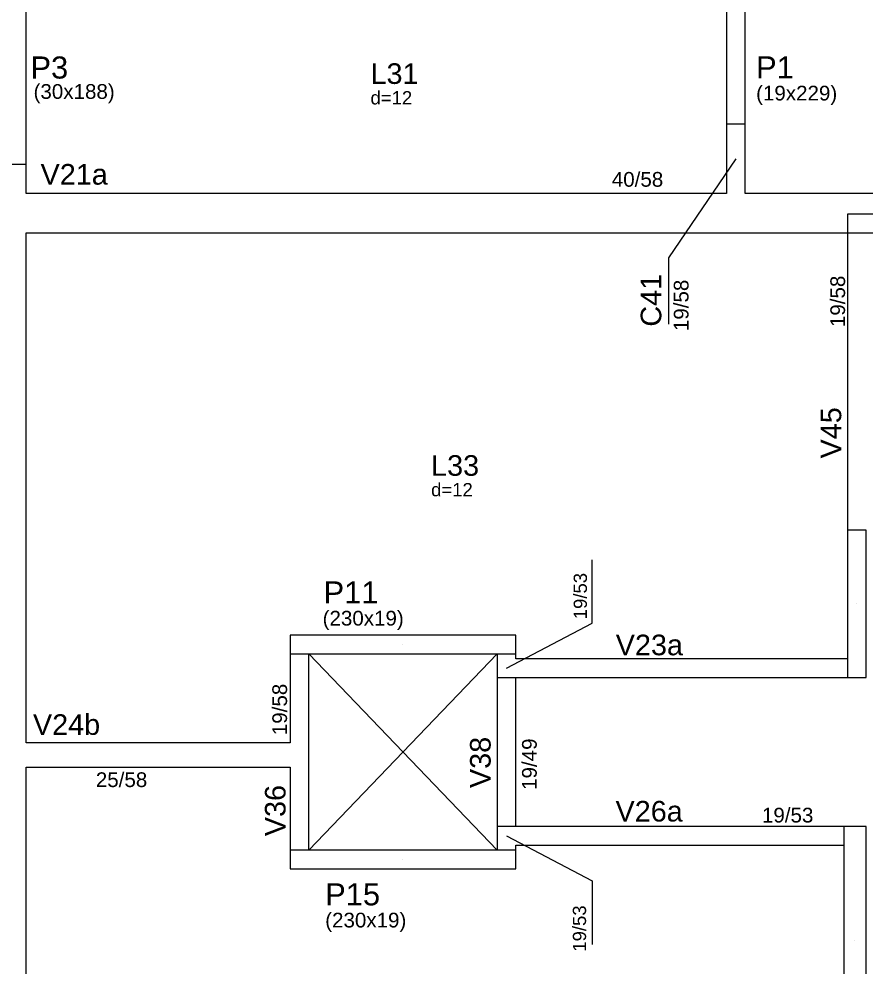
# Model space of a CAD drawing. Header units: millimetres. Extents: x 4424 to 9312, y 4538 to 9372.
# Drawn here: x 5106 to 5969, y 5279 to 6246 of the extents above; entities that cross this region are included whole.
import ezdxf

# ---------------------------------------------------------------- set-up
doc = ezdxf.new("R2010")
doc.units = ezdxf.units.MM
for name, color, linetype in [('1', 4, 'Continuous'), ('10', 13, 'Continuous'), ('11', 22, 'Continuous'), ('12', 3, 'Continuous'), ('13', 76, 'Continuous'), ('241', 12, 'Continuous'), ('242', 3, 'Continuous'), ('26', 1, 'Continuous'), ('3', 2, 'Continuous'), ('8', 5, 'Continuous'), ('9', 3, 'Continuous')]:
    doc.layers.add(name, color=color, linetype=linetype)
doc.styles.get("Standard").update_dxf_attribs({"font": 'arial.ttf'})

msp = doc.modelspace()

# ---------------------------------------------------------------- linework, layer by layer
at = {"layer": '1'}
for points in [[(5827.13, 6138.52), (5827.13, 6067.52)], [(5846.13, 6067.52), (5846.13, 6138.52)], [(5113.63, 6067.52), (5113.63, 6097.66)], [(5827.13, 6067.52), (5113.63, 6067.52)], [(6015.63, 6067.52), (5846.13, 6067.52)], [(5113.63, 6027.52), (5836.63, 6027.52)], [(5113.63, 5508.02), (5113.63, 6027.52)], [(5836.63, 6027.52), (5950.63, 6027.52)], [(5950.63, 6027.52), (5950.63, 5724.52)], [(5382.63, 5598.52), (5382.63, 5508.02)], [(5401.63, 5498.52), (5401.63, 5598.52)], [(5593.63, 5598.52), (5593.63, 5584.02)], [(5612.63, 5593.52), (5612.63, 5598.52)], [(5593.63, 5584.02), (5593.63, 5413.02)], [(5950.63, 5593.52), (5612.63, 5593.52)], [(5593.63, 5574.52), (5612.63, 5574.52)], [(5612.63, 5574.52), (5950.63, 5574.52)], [(5612.63, 5422.52), (5612.63, 5574.52)], [(5382.63, 5508.02), (5113.63, 5508.02)], [(5401.63, 5398.52), (5401.63, 5498.52)], [(5113.63, 5483.02), (5382.63, 5483.02)], [(5113.63, 4889.39), (5113.63, 5483.02)], [(5382.63, 5483.02), (5382.63, 5398.52)], [(5946.63, 5422.52), (5593.63, 5422.52)], [(5593.63, 5413.02), (5593.63, 5398.52)], [(5612.63, 5403.52), (5946.63, 5403.52)], [(5612.63, 5398.52), (5612.63, 5403.52)]]:
    msp.add_lwpolyline(points, dxfattribs=at)
at = {"layer": '241'}
for p, q in [((5401.63, 5398.52), (5593.63, 5598.52)), ((5401.63, 5598.52), (5593.63, 5398.52))]:
    msp.add_line(p, q, dxfattribs=at)
at = {"layer": '242'}
for p, q in [((5960.13, 5649.52), (5960.13, 5649.52)), ((5497.13, 5608.02), (5497.13, 5608.02)), ((5497.13, 5389.02), (5497.13, 5389.02)), ((5958.13, 5306.02), (5958.13, 5306.02))]:
    msp.add_line(p, q, dxfattribs=at)
at = {"layer": '26'}
for p, q in [((5836.63, 6103.02), (5768.09, 6002)), ((5768.09, 6002), (5768.09, 5934.43)), ((5690.43, 5629.89), (5690.43, 5694.51)), ((5603.13, 5584.02), (5690.43, 5629.89)), ((5603.13, 5413.02), (5690.43, 5367.14)), ((5690.43, 5367.14), (5690.43, 5302.52))]:
    msp.add_line(p, q, dxfattribs=at)
at = {"layer": '3'}
for points in [[(5827.13, 6138.52), (5846.13, 6138.52), (5846.13, 6367.52), (5827.13, 6367.52), (5827.13, 6138.52)], [(5083.63, 6097.66), (5113.63, 6097.66), (5113.63, 6285.66), (5083.63, 6285.66), (5083.63, 6097.66)], [(5950.63, 6027.52), (6080.63, 6027.52), (6080.63, 6046.52), (5950.63, 6046.52), (5950.63, 6027.52)], [(5950.63, 5574.52), (5969.63, 5574.52), (5969.63, 5724.52), (5950.63, 5724.52), (5950.63, 5574.52)], [(5382.63, 5598.52), (5612.63, 5598.52), (5612.63, 5617.52), (5382.63, 5617.52), (5382.63, 5598.52)], [(5946.63, 5189.52), (5969.63, 5189.52), (5969.63, 5422.52), (5946.63, 5422.52), (5946.63, 5189.52)], [(5382.63, 5379.52), (5612.63, 5379.52), (5612.63, 5398.52), (5382.63, 5398.52), (5382.63, 5379.52)]]:
    msp.add_lwpolyline(points, dxfattribs=at)

# ---------------------------------------------------------------- texts
at = {"layer": '10'}
for s, p in [('L31', (5464.42, 6179.33)), ('L33', (5526.17, 5780.01))]:
    msp.add_text(s, height=21, dxfattribs=at).set_placement(p)
at = {"layer": '11'}
for s, p in [('40/58', (5710.32, 6074.57)), ('25/58', (5184.5, 5462.83)), ('19/53', (5863.34, 5426.71))]:
    msp.add_text(s, height=15, dxfattribs=at).set_placement(p)
for s, height, p in [('19/58', 15, (5948.04, 5931.52)), ('19/58', 15, (5788.52, 5927.43)), ('19/53', 13.5, (5684.98, 5633.83)), ('19/58', 15, (5379.37, 5515.68)), ('19/49', 15, (5633.84, 5459.9)), ('19/53', 13.5, (5684.12, 5295.07))]:
    msp.add_text(s, height=height, rotation=90, dxfattribs=at).set_placement(p)
at = {"layer": '12'}
for s, p in [('(30x188)', (5121.03, 6164.11)), ('(19x229)', (5857.38, 6162.45)), ('(230x19)', (5415.63, 5627.4)), ('(230x19)', (5418.24, 5319.77))]:
    msp.add_text(s, height=15, dxfattribs=at).set_placement(p)
at = {"layer": '13'}
for p in [(5464.42, 6158.44), (5526.17, 5759.12)]:
    msp.add_text('d=12', height=13.5, dxfattribs=at).set_placement(p)
at = {"layer": '8'}
for s, p in [('V21a', (5128.18, 6076.71)), ('V23a', (5714.34, 5597.14)), ('V24b', (5120.42, 5516.01)), ('V26a', (5714.12, 5427.71))]:
    msp.add_text(s, height=21, dxfattribs=at).set_placement(p)
for s, p in [('C41', (5760.78, 5931.96)), ('V45', (5944.15, 5797.66)), ('V38', (5586.84, 5461.82)), ('V36', (5377.84, 5412.76))]:
    msp.add_text(s, height=21, rotation=90, dxfattribs=at).set_placement(p)
at = {"layer": '9'}
for s, p in [('P3', (5117.9, 6184.78)), ('P1', (5857.38, 6184.95)), ('P11', (5416.63, 5649.9)), ('P15', (5418.24, 5342.27))]:
    msp.add_text(s, height=22.5, dxfattribs=at).set_placement(p)

doc.saveas('drawing.dxf')
